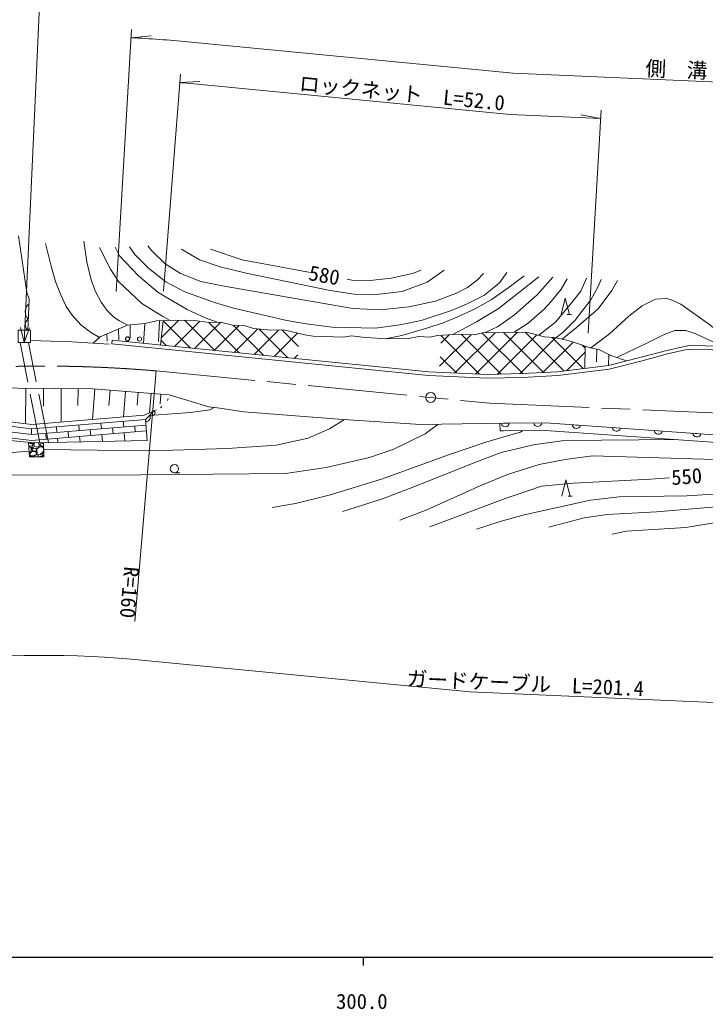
# Model space of a CAD drawing. Units: millimetres, scale not verified. Extents: x 40000 to 680000, y 20000 to 380000.
# Drawn here: x 326456 to 409395, y 198715 to 318400 of the extents above; entities that cross this region are included whole.
import ezdxf
from ezdxf.enums import TextEntityAlignment as Align

# ---------------------------------------------------------------- set-up
doc = ezdxf.new("R2010")
doc.units = ezdxf.units.MM
doc.header["$LTSCALE"] = 1000
for name, pattern in [('CHAIN', [18.5, 12, -1.5, 3.5, -1.5]), ('DASHED', [7.5, 6, -1.5]), ('DOTTED', [1.75, 0.25, -1.5])]:
    doc.linetypes.add(name, pattern=pattern)
for name, color, linetype, lineweight in [('M-BGD', 7, 'Continuous', 13), ('M-BMK', 2, 'CHAIN', 13), ('M-BMK-SRVR', 3, 'Continuous', 13), ('M-STR-HTXT', 7, 'Continuous', 13), ('M-TTL-BAND', 7, 'Continuous', 25)]:
    doc.layers.add(name, color=color, linetype=linetype, lineweight=lineweight)
doc.styles.add('ＭＳ ゴシック', font='')
doc.styles.get('ＭＳ ゴシック').set_extended_font_data('MS Gothic')

msp = doc.modelspace()

# ---------------------------------------------------------------- linework, layer by layer
at = {"layer": 'M-BGD'}
for p, q in [((392710, 282743), (393210, 282743)), ((339828, 279906), (339827, 281493)), ((341440, 279253), (341606, 281653)), ((343237, 279482), (343364, 281982)), ((343788, 282000), (343495, 279048)), ((343584, 279945), (345699, 282059)), ((347100, 278690), (343790, 282000)), ((345173, 278881), (348241, 281949)), ((350044, 278397), (346392, 282049)), ((347584, 278642), (350767, 281824)), ((352989, 278104), (349278, 281814)), ((349996, 278402), (353017, 281422)), ((355933, 277811), (352280, 281464)), ((337044, 279531), (337000, 280395)), ((338426, 279672), (338405, 280995)), ((352408, 278162), (355261, 281015)), ((354820, 277922), (357762, 280864)), ((358878, 277519), (355396, 281000)), ((357232, 277682), (360048, 280498)), ((360182, 278866), (358171, 280876)), ((377263, 276500), (381066, 280303)), ((377385, 279274), (378403, 280292)), ((382056, 275553), (377425, 280184)), ((379097, 275683), (383965, 280551)), ((384715, 275546), (379916, 280345)), ((381637, 275571), (386671, 280605)), ((387312, 275601), (382400, 280512)), ((384254, 275536), (389016, 280298)), ((389824, 275740), (384993, 280571)), ((392288, 275928), (387593, 280623)), ((344155, 278983), (343549, 279589)), ((386961, 275591), (391293, 279923)), ((389757, 275736), (393429, 279408)), ((394647, 276221), (390886, 279982)), ((394854, 278666), (394458, 279061)), ((394856, 278923), (394833, 276244)), ((359644, 277442), (360084, 277883)), ((392645, 275972), (394849, 278177)), ((396279, 278559), (396241, 277016)), ((397725, 277936), (397676, 276597)), ((379283, 275675), (377313, 277644)), ((327176, 273832), (327137, 269526)), ((329329, 273812), (329309, 271659)), ((331482, 273792), (331445, 269725)), ((333516, 273774), (333497, 271740)), ((335548, 273738), (335255, 270038)), ((337398, 273591), (337251, 271741)), ((339248, 273444), (339002, 270347)), ((340797, 273321), (340674, 271772)), ((342345, 273198), (342159, 270848)), ((343521, 273105), (343427, 271930)), ((333645, 268702), (333587, 269400)), ((336336, 268923), (336278, 269621)), ((339027, 269144), (338969, 269842)), ((341876, 267510), (341654, 270063)), ((385694, 269593), (384703, 269584)), ((389640, 269629), (388649, 269620)), ((394291, 269338), (393303, 269408)), ((327875, 268228), (327889, 268931)), ((329666, 267673), (329608, 268370)), ((330954, 268481), (330896, 269179)), ((332357, 267894), (332299, 268591)), ((335048, 268115), (334990, 268813)), ((336462, 267392), (336393, 268226)), ((337738, 268336), (337681, 269034)), ((339166, 267451), (339084, 268447)), ((340429, 268557), (340372, 269255)), ((399138, 268995), (398150, 269065)), ((404204, 268637), (403216, 268707)), ((408880, 268307), (407892, 268376)), ((327765, 267150), (327526, 267125)), ((327735, 267195), (327694, 267265)), ((328110, 267165), (327735, 267195)), ((328065, 267075), (327765, 267150)), ((328080, 267000), (327945, 266850)), ((328080, 267000), (328065, 267075)), ((328208, 267217), (328110, 267165)), ((328155, 267000), (328245, 266790)), ((328170, 267000), (328260, 267210)), ((328260, 267210), (328268, 267212)), ((328670, 267221), (328740, 267195)), ((328740, 267195), (328830, 267000)), ((328755, 266790), (328830, 267000)), ((328935, 267000), (328980, 267120)), ((329100, 266820), (328935, 267000)), ((329265, 267150), (328980, 267120)), ((329235, 267195), (329213, 267233)), ((329339, 267187), (329235, 267195)), ((329340, 267131), (329265, 267150)), ((331053, 267273), (331011, 267783)), ((333757, 267333), (333702, 268004)), ((327600, 266820), (327545, 266880)), ((327720, 266730), (327555, 266744)), ((327945, 266850), (327600, 266820)), ((327613, 265968), (327765, 266085)), ((327630, 265875), (327900, 266175)), ((327735, 265695), (327630, 265875)), ((327885, 266460), (327720, 266730)), ((327765, 266085), (327885, 266460)), ((327975, 266760), (327870, 266715)), ((327870, 266715), (327930, 266565)), ((327900, 266175), (328290, 266175)), ((327930, 266565), (328155, 266700)), ((328080, 266580), (327930, 266430)), ((327930, 266430), (328050, 266250)), ((328155, 266700), (327975, 266760)), ((328050, 266250), (328425, 266205)), ((328380, 266535), (328080, 266580)), ((328425, 265830), (328110, 265665)), ((328184, 265534), (328260, 265710)), ((328245, 266790), (328500, 266715)), ((328260, 265710), (328500, 265785)), ((328290, 266175), (328485, 266040)), ((328500, 266430), (328380, 266535)), ((328425, 266205), (328500, 266340)), ((328485, 266040), (328425, 265830)), ((328500, 266715), (328755, 266790)), ((328515, 266445), (328500, 266130)), ((328500, 266340), (328500, 266430)), ((328500, 266130), (328620, 265845)), ((328500, 265785), (328740, 265695)), ((328860, 266760), (328515, 266445)), ((328620, 265845), (328935, 265830)), ((329220, 266730), (328860, 266760)), ((328935, 265830), (329265, 266085)), ((329346, 266841), (329100, 266820)), ((329130, 265875), (329362, 266133)), ((329235, 265695), (329130, 265875)), ((329353, 266512), (329220, 266730)), ((329265, 266085), (329357, 266371)), ((327765, 265650), (327638, 265637)), ((328110, 265665), (327735, 265695)), ((328065, 265575), (327765, 265650)), ((328073, 265534), (328065, 265575)), ((328740, 265695), (328815, 265534)), ((328948, 265534), (328980, 265620)), ((329265, 265650), (328980, 265620)), ((329372, 265684), (329235, 265695)), ((329373, 265623), (329265, 265650)), ((345167, 263608), (345834, 263608)), ((392793, 260766), (393293, 260766))]:
    msp.add_line(p, q, dxfattribs=at)
at = {"layer": 'M-BGD', "linetype": 'DASHED'}
for p, q in [((328900, 267226), (326485, 279367)), ((329915, 267248), (327505, 279367))]:
    msp.add_line(p, q, dxfattribs=at)
at = {"layer": 'M-BGD'}
for points in [[(327420, 280867), (327604, 284601), (327326, 285407), (326287, 292270)], [(336088, 279959), (335013, 280594), (333833, 281483), (332790, 282683), (332053, 283718), (331391, 285212), (330797, 286754), (330289, 288441), (329588, 291346)], [(339504, 281464), (338542, 281970), (337821, 282437), (336983, 283261), (336320, 284249), (335614, 285514), (335147, 286825), (334878, 287764), (334550, 289113), (334194, 291626)], [(344668, 282037), (343763, 282520), (341225, 284074), (338413, 286726), (337431, 288215), (336092, 290871)], [(350350, 281823), (348902, 282343), (346713, 283348), (343182, 285426), (340820, 287420), (338514, 289856), (337981, 290891)], [(339717, 290917), (340392, 290016), (342077, 288328), (344144, 286687), (346420, 285508), (349999, 284189), (352332, 283529), (358775, 282009), (361126, 281606), (364244, 281202), (369516, 281101), (372448, 281487), (375029, 282021), (378699, 283243), (380608, 284034), (382592, 285064), (383615, 285860), (384512, 286594), (385394, 287818)], [(341967, 291070), (342437, 290462), (344039, 288882), (345909, 287706), (348354, 286736), (351172, 286178), (366763, 283472), (370085, 283314), (373522, 283664), (376778, 284349), (379368, 285356), (380623, 286018), (381811, 286907), (382571, 287714)], [(346034, 290648), (348185, 289353), (350688, 288510), (353858, 287736), (364000, 285649), (366934, 285199), (369252, 285134), (372720, 285529), (375739, 286651), (377789, 288127)], [(349521, 290668), (353380, 289374), (361614, 287821)], [(366057, 287016), (367038, 286842), (368842, 286843), (371391, 287155), (373970, 287701), (375011, 288099)], [(370653, 279820), (372684, 280226), (375839, 281157), (377702, 281757), (379359, 282432), (381493, 283397), (383500, 284539), (385673, 286064), (387471, 287444)], [(378876, 280318), (381740, 281860), (384322, 283442), (389244, 287298)], [(382704, 280526), (384279, 281258), (386332, 282703), (389075, 285137), (390949, 287285)], [(386298, 280597), (387973, 281716), (389891, 283401), (390758, 284336), (391964, 285813), (392679, 287078)], [(389278, 280233), (391293, 281818), (393274, 284195), (394345, 285576), (395034, 287157)], [(391311, 279920), (392170, 280585), (393639, 282067), (395552, 284533), (396458, 286138), (396791, 286995)], [(392104, 279765), (393822, 281162), (396451, 283431), (398105, 285659), (398767, 286851)], [(391960, 282743), (392460, 284743), (392960, 282743)], [(395569, 278708), (397797, 280427), (400141, 282562), (401749, 283796), (403360, 284606), (404706, 284682), (405183, 284569), (406459, 283985), (409968, 281491), (411068, 280560), (412622, 279540)], [(335349, 279287), (336184, 280047), (339504, 281464), (341606, 281653), (342980, 281965), (345324, 282064), (347600, 282033), (349428, 281795), (350726, 281835), (352184, 281470), (353732, 281381), (354742, 281075), (356820, 280836), (358390, 280883), (360938, 280291), (361963, 280115), (365634, 280000), (366594, 280183), (368307, 279949), (370986, 279802), (373505, 279850), (374741, 280070), (376058, 279996), (377020, 280217), (379585, 280357), (381463, 280289), (382436, 280521), (387710, 280625), (389944, 280066), (391083, 279964), (392649, 279659), (393826, 279280), (395334, 278757), (396606, 278490), (397994, 277803), (399884, 277152)], [(398700, 277559), (400111, 278226), (402170, 279186), (404423, 280312), (405717, 280811), (407065, 280834), (408265, 280419), (410971, 279156)], [(327745, 279598), (332740, 279457), (337279, 279160)], [(410369, 278926), (407681, 279024), (406877, 278899), (404734, 278412), (401653, 277596), (397676, 276597), (391533, 275834), (387239, 275597), (383010, 275511), (375940, 275822), (337622, 279632), (337578, 279184), (375908, 275373), (383005, 275061), (387248, 275147), (391574, 275386), (397759, 276154), (401765, 277160), (404842, 277975), (406961, 278457), (407708, 278573), (410326, 278477)], [(317074, 273925), (335306, 273757), (344525, 273029), (349333, 271598), (350650, 271408), (353548, 270962), (365604, 270043), (374995, 269456), (384984, 269587), (390108, 269634), (417766, 267678)], [(342665, 270567), (347129, 270883), (349458, 271238), (349992, 271503)], [(306717, 259597), (308789, 260424), (311714, 261437), (314490, 262095), (319068, 262745), (325459, 263314), (341100, 263354), (358597, 263522), (363516, 264247), (368754, 265447), (371726, 266448), (375516, 268318), (377085, 269483)], [(341715, 269365), (327875, 268228), (319218, 269275)], [(329355, 266437), (342311, 266247), (351579, 266557), (357482, 266939), (361356, 267806), (363920, 268927), (365742, 270034)], [(426620, 265627), (422154, 266667), (417723, 266779), (390080, 268733), (384994, 268687), (384571, 268681), (384559, 269581)], [(341775, 268668), (327862, 267524), (319229, 268569)], [(357002, 259399), (359823, 259875), (363896, 260914), (370213, 262837), (378455, 265825), (382840, 267317), (385597, 268100), (387052, 268513), (387308, 268708)], [(341876, 267510), (328255, 267212), (319236, 268064), (313500, 267115), (310131, 266471), (307252, 265733), (303196, 264507), (300949, 263488), (295167, 261060), (289471, 258614), (285097, 256738), (281899, 255207)], [(327514, 267282), (327646, 265534), (329375, 265534), (329338, 267236)], [(365486, 258902), (370356, 260470), (374150, 261924), (381829, 264956), (384715, 266065), (388603, 266982), (392335, 267521), (405900, 267615)], [(293979, 256991), (298238, 259147), (304748, 262050), (309121, 263625), (312604, 264442), (316912, 265164), (321324, 265732), (327596, 266205)], [(372426, 257888), (375707, 259124), (382225, 262046), (385610, 263444), (389323, 264622), (392430, 265216), (395764, 265635), (410564, 265218), (418283, 265469), (423750, 265737), (424883, 266031)], [(381716, 256773), (384594, 257714), (387483, 258513), (395509, 260297), (398966, 260685), (407182, 260823), (410986, 261071), (419180, 262163), (424093, 262893), (427596, 263503), (429302, 263458), (432494, 263001), (434966, 262576), (437683, 262429), (441252, 262692), (444664, 263583), (448507, 264691), (451696, 265491), (453517, 265681), (457472, 265089), (459903, 264469), (464055, 263297), (466973, 262658), (469363, 262567)], [(376089, 257064), (384848, 260364), (389571, 262003), (393438, 262346), (402758, 262832), (405056, 263004)], [(392043, 260766), (392543, 262766), (393043, 260766)], [(390484, 257015), (394729, 258163), (397546, 258549), (403505, 258885), (411680, 259570)], [(398117, 256186), (399860, 256532), (407057, 256974), (418562, 258878)]]:
    msp.add_lwpolyline(points, dxfattribs=at)
for points in [[(326245, 280867), (327745, 280867), (327745, 279367), (326245, 279367)], [(342737, 271116), (341654, 270063), (327889, 268931), (319077, 269998), (317969, 270786), (318259, 271194), (319264, 270479), (327898, 269434), (341525, 270554)]]:
    msp.add_lwpolyline(points, close=True, dxfattribs=at)
at = {"layer": 'M-BGD', "linetype": 'DOTTED'}
msp.add_lwpolyline([(342737, 271116), (343480, 271461), (344347, 272366), (344543, 273024)], dxfattribs=at)
at = {"layer": 'M-BGD'}
for centre, radius in [((339487, 279805), 250), ((340950, 279793), 250), ((345167, 264108), 500)]:
    msp.add_circle(centre, radius, dxfattribs=at)
for centre, radius, start, end in [((328389, 283070), 1276, 129.52232, 224.8474), ((327918, 281496), 802, 122.74357, 231.62615), ((341686, 270357), 560, 269.12704, 24.52676), ((342444, 270876), 379, 229.00567, 39.40277), ((385198, 269687), 505, 191.69343, 349.35162), ((389144, 269723), 505, 191.69343, 349.35162), ((393804, 269470), 505, 187.12719, 344.78538), ((398651, 269128), 505, 187.12719, 344.78538), ((403717, 268770), 505, 187.12719, 344.78538), ((408393, 268439), 505, 187.12719, 344.78538)]:
    msp.add_arc(centre, radius, start, end, dxfattribs=at)
at = {"layer": 'M-BMK'}
msp.add_lwpolyline([(342952, 275930), (383348, 272021), (430494, 269971), (447849, 270948)], dxfattribs=at)
msp.add_arc((329344, 116510), 160000, 85.12113, 108.8912, dxfattribs=at)
at = {"layer": 'M-BMK-SRVR'}
msp.add_circle((376180, 272715), 600, dxfattribs=at)
at = {"layer": 'M-STR-HTXT'}
for p, q in [((326995, 279367), (328939, 321975)), ((338128, 285521), (339976, 317228)), ((339918, 316230), (342364, 316440)), ((343856, 285586), (345888, 311814)), ((345811, 310811), (348262, 310943)), ((396758, 306471), (394344, 306918)), ((395223, 280500), (396817, 307469)), ((326995, 279367), (326537, 281190)), ((326995, 279367), (327616, 281141)), ((342952, 275930), (340366, 245630))]:
    msp.add_line(p, q, dxfattribs=at)
for points in [[(346805, 315744), (386145, 311937), (483946, 307684)], [(396758, 306471), (385796, 306948), (346323, 310767)], [(339934, 241059), (380901, 237094), (430719, 234928), (444939, 235729)]]:
    msp.add_lwpolyline(points, dxfattribs=at)
for centre, radius, start, end in [((329725, 122748), 193751, 84.94259, 86.98449), ((329335, 116551), 194958, 85.00094, 85.15217), ((329335, 116550), 124959, 85.13441, 108.89316)]:
    msp.add_arc(centre, radius, start, end, dxfattribs=at)
at = {"layer": 'M-TTL-BAND'}
for p, q in [((40000, 205000), (579000, 205000)), ((368000, 205000), (368000, 204000))]:
    msp.add_line(p, q, dxfattribs=at)

# ---------------------------------------------------------------- texts
at = {"layer": 'M-BGD', "style": 'ＭＳ ゴシック'}
for s, rotation, p in [('580', 349.966, (363306, 287502)), ('550', 4.269, (407142, 263159))]:
    msp.add_text(s, height=1833, rotation=rotation, dxfattribs=at).set_placement(p, align=Align.MIDDLE_CENTER)
at = {"layer": 'M-STR-HTXT', "style": 'ＭＳ ゴシック'}
for s, rotation, p in [('側\u3000溝\u3000L=164.0', 357.51, (411462, 310681)), ('ロックネット\u3000L=52.0', 354.473, (372564, 308072)), ('ガードケーブル\u3000L=201.4', 357.51, (387565, 236649))]:
    msp.add_text(s, height=1833, rotation=rotation, dxfattribs=at).set_placement(p, align=Align.BOTTOM_CENTER)
msp.add_text('R=160', height=1833, rotation=265.121, dxfattribs=at).set_placement((340923, 252160), align=Align.TOP_LEFT)
at = {"layer": 'M-TTL-BAND', "style": 'ＭＳ ゴシック'}
msp.add_text('300.0', height=1833, dxfattribs=at).set_placement((367844, 198195), align=Align.BOTTOM_CENTER)

doc.saveas('drawing.dxf')
